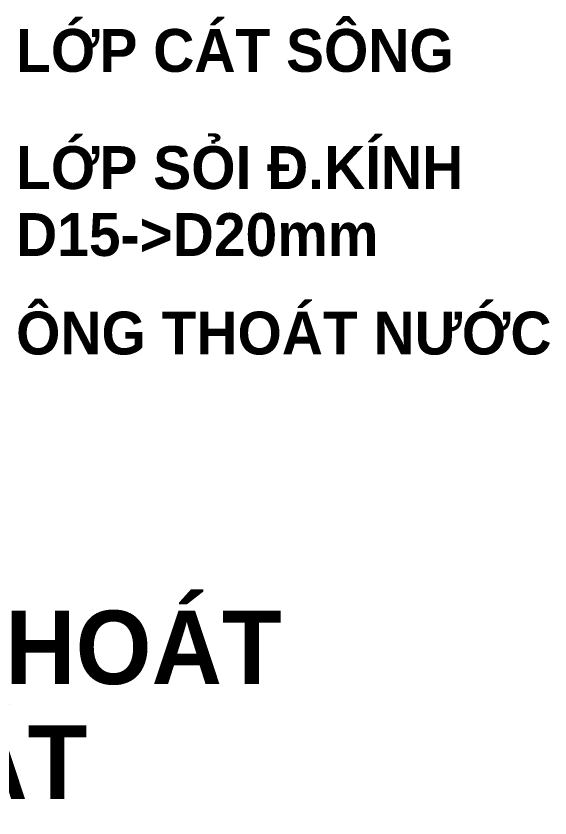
# Model space of a CAD drawing. Header units: millimetres. Extents: x 5357 to 259384, y -16348 to 109893.
# Drawn here: x 246292 to 247926, y 7703 to 10157 of the extents above; entities that cross this region are included whole.
import ezdxf

# ---------------------------------------------------------------- set-up
doc = ezdxf.new("R2010")
doc.units = ezdxf.units.MM
doc.layers.add('G-ANNO-TEXT-1', color=7, linetype='Continuous', lineweight=9)
doc.styles.add('Arial_B_3', font='arialbd_0.ttf', dxfattribs={"width": 0.95, "height": 131.25})
doc.styles.add('Arial_B_4', font='arialbd_0.ttf', dxfattribs={"width": 0.95, "height": 225})

msp = doc.modelspace()

# ---------------------------------------------------------------- texts
at = {"layer": 'G-ANNO-TEXT-1', "line_spacing_factor": 0.936439}
for s, insert, char_height, width, attachment_point, style in [('\\pt855.00056,1709.99981,2565.00038,3419.99963,4275.00019,5129.99944,5985,6840.00056,7694.99981,8550.00038,9404.99963,10260.00019,11114.99944,11970,12825.00056,13679.99981,14535.00038,15389.99963,16245.00019,17099.99944,17955,18810.00056,19664.99981,20520.00038,21374.99963,22230.00019,23084.99944,23940,24795.00056,25649.99981,26505.00038,27359.99963;LỚP CÁT SÔNG', (246292.6, 10051.1), 131.25, 2002.838, 4, 'Arial_B_3'), ('\\pt855.00056,1709.99981,2565.00038,3419.99963,4275.00019,5129.99944,5985,6840.00056,7694.99981,8550.00038,9404.99963,10260.00019,11114.99944,11970,12825.00056,13679.99981,14535.00038,15389.99963,16245.00019,17099.99944,17955,18810.00056,19664.99981,20520.00038,21374.99963,22230.00019,23084.99944,23940,24795.00056,25649.99981,26505.00038,27359.99963;LỚP SỎI Đ.KÍNH\\PD15->D20mm', (246292.6, 9590), 131.25, 1442.1, 4, 'Arial_B_3'), ('\\pt855.00056,1709.99981,2565.00038,3419.99963,4275.00019,5129.99944,5985,6840.00056,7694.99981,8550.00038,9404.99963,10260.00019,11114.99944,11970,12825.00056,13679.99981,14535.00038,15389.99963,16245.00019,17099.99944,17955,18810.00056,19664.99981,20520.00038,21374.99963,22230.00019,23084.99944,23940,24795.00056,25649.99981,26505.00038,27359.99963;ÔNG THOÁT NƯỚC', (246292.6, 9186), 131.25, 1993.575, 4, 'Arial_B_3'), ('\\pt855,1710,2565,3420,4275,5130,5985,6840,7695,8550,9405,10260,11115,11970,12825,13680,14535,15390,16245,17100,17955,18810,19665,20520,21375,22230,23085,23940,24795,25650,26505,27360;CHI TIẾT HỆ THOÁT NƯỚC MẶT', (245678.5, 8020), 225, 2846.438, 5, 'Arial_B_4')]:
    msp.add_mtext(s, dxfattribs=dict(at, insert=insert, char_height=char_height, width=width, attachment_point=attachment_point, style=style))

doc.saveas('drawing.dxf')
